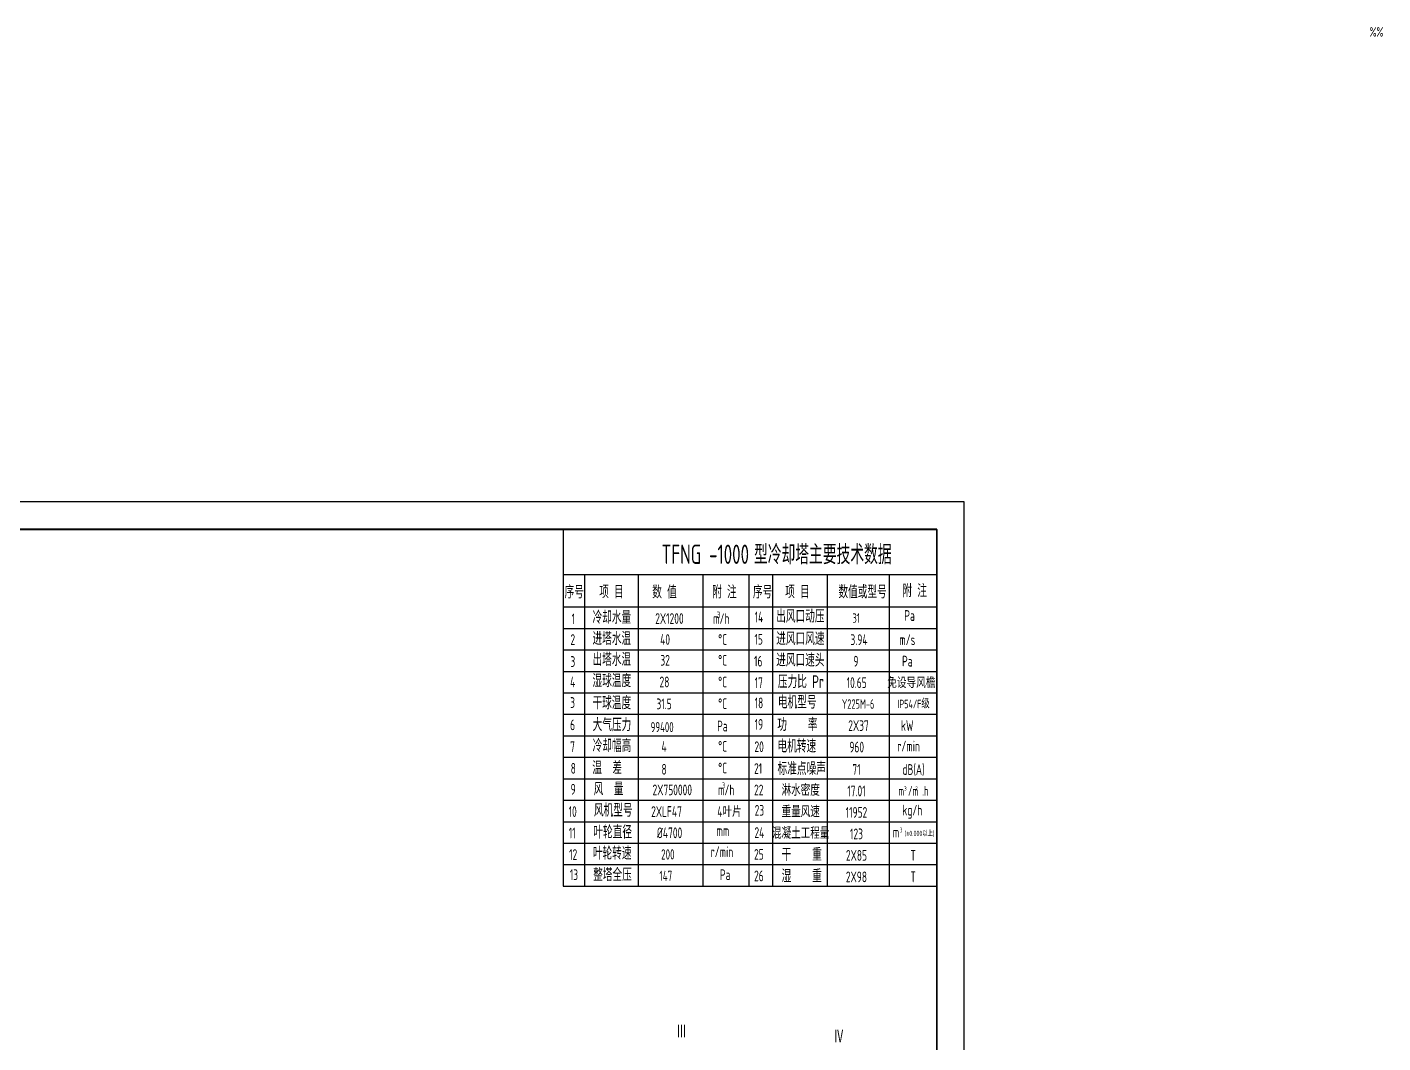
# Model space of a CAD drawing. Extents: x -1000 to 98460, y -3573 to 73239.
# Drawn here: x 48730 to 98460, y 35990 to 73239 of the extents above; entities that cross this region are included whole.
import ezdxf
from ezdxf.enums import TextEntityAlignment as Align

# ---------------------------------------------------------------- set-up
doc = ezdxf.new("R2010")
doc.units = 0
doc.header["$LTSCALE"] = 35
doc.linetypes.add('Z', pattern=[22.5, 20, -1, 0.5, -1])
doc.layers.get('0').update_dxf_attribs({"linetype": 'CONTINUOUS'})
for name, color, linetype in [('2', 2, 'CONTINUOUS'), ('4', 1, 'Z'), ('6', 3, 'CONTINUOUS')]:
    doc.layers.add(name, color=color, linetype=linetype)
doc.styles.add('CXF', font='ascii.shx', dxfattribs={"width": 0.75, "bigfont": 'hz.shx'})
doc.styles.add('HZ', font='ascii.shx', dxfattribs={"width": 0.75, "bigfont": 'hz.shx'})

msp = doc.modelspace()

# ---------------------------------------------------------------- linework, layer by layer
for p, q in [((83100, 55827), (-1000, 55827)), ((82100, 54827), (1500, 54827))]:
    msp.add_line(p, q)
at = {"color": 3}
for p, q in [((69192, 41739), (69192, 53153)), ((71161, 41739), (71161, 53153)), ((73530, 41739), (73530, 53153)), ((75217, 41739), (75217, 53153)), ((76083, 41739), (76083, 53153)), ((78092, 41739), (78092, 53153)), ((80359, 41739), (80359, 53153)), ((68387, 51189), (82100, 51189)), ((68387, 50402), (82100, 50402)), ((68387, 49614), (82100, 49614)), ((68387, 48827), (82100, 48827)), ((68387, 48039), (82100, 48039)), ((68387, 47252), (82100, 47252)), ((68387, 46464), (82100, 46464)), ((68387, 44889), (82100, 44889)), ((68387, 44102), (82100, 44102)), ((68387, 43314), (82100, 43314)), ((68387, 42527), (82100, 42527))]:
    msp.add_line(p, q, dxfattribs=at)
msp.add_lwpolyline([(83100, -3573), (83100, 55827)])
at = {"const_width": 70}
msp.add_lwpolyline([(1500, 54827), (82100, 54827)], dxfattribs=at)
msp.add_lwpolyline([(82100, -2573, 70, 70, 0), (82100, 54827, 70, 70, 0)], format="xyseb")
at = {"layer": '2', "color": 2}
for p, q in [((68387, 54827), (68387, 41739)), ((82100, 53153), (68387, 53153)), ((68387, 51977), (82100, 51977))]:
    msp.add_line(p, q, dxfattribs=at)
at = {"layer": '2'}
for p, q in [((68387, 54827), (82100, 54827)), ((82100, 41739), (82100, 54827)), ((68387, 41739), (82100, 41739))]:
    msp.add_line(p, q, dxfattribs=at)
at = {"layer": '6'}
msp.add_line((68387, 45677), (82100, 45677), dxfattribs=at)

# ---------------------------------------------------------------- texts
at = {"style": 'HZ', "width": 0.75}
for s, p in [('序号', (68446, 52289)), ('附 注', (73859, 52287)), ('序号', (75355, 52289)), ('附 注', (80836, 52334))]:
    msp.add_text(s, height=472.5, dxfattribs=at).set_placement(p)
for s, p in [('项 目', (70164, 52294)), ('数 值', (72110, 52285)), ('项 目', (76986, 52294)), ('数值或型号', (79376, 52292))]:
    msp.add_text(s, height=472.5, dxfattribs=at).set_placement(p, align=Align.CENTER)
at = {"color": 0, "style": 'HZ', "width": 0.75}
for s, height, p in [('1', 394, (68702, 51344)), ('冷却水量', 472.5, (69469, 51359)), ('2X1200', 393.7, (71771, 51355)), ('m/h', 393.7, (73892, 51354)), ('3', 236, (74026, 51570)), ('14', 393.7, (75416, 51410)), ('出风口动压', 472.5, (76207, 51399)), ('Pa', 393.7, (80907, 51465)), ('2', 394, (68659, 50581)), ('进塔水温', 472.5, (69469, 50580)), ('15', 393.7, (75409, 50591)), ('进风口风速', 472.5, (76207, 50576)), ('出塔水温', 472.5, (69469, 49815)), ('进风口速头', 472.5, (76207, 49789)), ('3', 394, (68659, 49777)), ('16', 393.7, (75395, 49792)), ('4', 394, (68648, 49031)), ('湿球温度', 472.5, (69469, 49035)), ('17', 393.7, (75416, 49000)), ('压力比 Pr', 472.5, (76270, 48998)), ('干球温度', 472.5, (69469, 48222)), ('电机型号', 472.5, (76270, 48249)), ('3', 394, (68648, 48274)), ('18', 393.7, (75416, 48260)), ('6', 394, (68648, 47456)), ('大气压力', 472.5, (69473, 47419)), ('99400', 367.5, (71601, 47386)), ('Pa', 393.7, (74039, 47414)), ('19', 393.7, (75416, 47472)), ('功    率', 472.5, (76244, 47426)), ('7', 394, (68648, 46660)), ('冷却幅高', 472.5, (69473, 46654)), ('20', 393.7, (75409, 46653)), ('电机转速', 472.5, (76255, 46636)), ('r/min', 393.7, (80648, 46676)), ('8', 394, (68669, 45862)), ('温  差', 472.5, (69460, 45841)), ('21', 393.7, (75395, 45855)), ('9', 394, (68666, 45095)), ('风  量', 472.5, (69511, 45066)), ('3', 210, (74220, 45329)), ('22', 393.7, (75395, 45067)), ('风机型号', 472.5, (69522, 44284)), ('10', 393.7, (68593, 44275)), ('2XLF47', 393.7, (71621, 44276)), ('4叶片', 393.7, (74046, 44276)), ('23', 393.7, (75416, 44322)), ('11', 393.7, (68598, 43491)), ('叶轮直径', 472.5, (69501, 43484)), ('%%c4700', 393.7, (71833, 43496)), ('mm', 393.7, (74015, 43575)), ('24', 393.7, (75409, 43503)), ('12', 393.7, (68611, 42700)), ('叶轮转速', 472.5, (69483, 42709)), ('200', 374.1, (71987, 42714)), ('r/min', 393.7, (73801, 42802)), ('25', 393.7, (75395, 42705)), ('13', 393.7, (68637, 41960)), ('整塔全压', 472.5, (69494, 41922)), ('147', 374.1, (71926, 41927)), ('Pa', 393.7, (74141, 41961)), ('26', 393.7, (75395, 41917))]:
    msp.add_text(s, height=height, dxfattribs=at).set_placement(p)
for s, height, p in [('31', 346.5, (79141, 51394)), ('40', 393.7, (72132, 50586)), ('%%DC', 393.7, (74241, 50586)), ('3.94', 393.7, (79243, 50579)), ('m/s', 393.7, (81016, 50579)), ('32', 393.7, (72132, 49825)), ('%%DC', 393.7, (74241, 49825)), ('9', 394, (79131, 49791)), ('Pa', 393.7, (81016, 49792)), ('28', 393.7, (72108, 49030)), ('%%DC', 393.7, (74241, 49027)), ('10.65', 393.7, (79160, 49004)), ('免设导风檐', 393.7, (81164, 49004)), ('31.5', 393.7, (72094, 48225)), ('%%DC', 393.7, (74241, 48230)), ('Y225M-6', 346.5, (79212, 48244)), ('IP54/F级', 311.8, (81245, 48262)), ('2X37', 393.7, (79227, 47429)), ('kW', 393.7, (81016, 47429)), ('4', 394, (72094, 46661)), ('%%DC', 393.7, (74241, 46668)), ('960', 393.7, (79160, 46641)), ('%%DC', 393.7, (74241, 45871)), ('标准点噪声', 472.5, (77143, 45811)), ('dB(A)', 393.7, (81245, 45819)), ('8', 394, (72094, 45827)), ('71', 393.7, (79151, 45819)), ('2X750000', 393.7, (72395, 45071)), ('m/h', 393.7, (74374, 45071)), ('淋水密度', 425.2, (77106, 45049)), ('17.01', 393.7, (79151, 45032)), ('m /m .h', 354.4, (81241, 45054)), ('重量风速', 425.2, (77106, 44262)), ('11952', 393.7, (79151, 44244)), ('kg/h', 393.7, (81201, 44328)), ('混凝土工程量', 425.2, (77106, 43474)), ('123', 393.7, (79151, 43457)), ('m ', 393.7, (80681, 43524)), ('(±0.000以上)', 196.9, (81467, 43572)), ('干    重', 472.5, (77143, 42661)), ('2X85', 393.7, (79151, 42669)), ('T', 394, (81231, 42669)), ('湿    重', 472.5, (77143, 41874)), ('2X98', 393.7, (79151, 41882)), ('T', 394, (81231, 41882))]:
    msp.add_text(s, height=height, dxfattribs=at).set_placement(p, align=Align.CENTER)
at = {"layer": '4', "color": 1, "style": 'HZ', "width": 0.75}
msp.add_text('TFNG -1000', height=708.7, dxfattribs=at).set_placement((75211, 53554), align=Align.RIGHT)
msp.add_text('型冷却塔主要技术数据', height=708.7, dxfattribs=at).set_placement((75392, 53542))
at = {"layer": '6', "color": 3, "style": 'CXF', "width": 0.75}
for s, height, p in [('%%', 350, (97976, 72889)), ('Ⅲ', 525, (72544, 36148)), ('Ⅳ', 525, (78311, 35966))]:
    msp.add_text(s, height=height, dxfattribs=at).set_placement(p)
at = {"layer": '6', "color": 0, "style": 'CXF', "width": 0.75}
for s, height, p in [('3', 156, (80901, 45238)), ('2', 156, (81310, 45238)), ('3', 175, (80742, 43708))]:
    msp.add_text(s, height=height, dxfattribs=at).set_placement(p)

doc.saveas('drawing.dxf')
